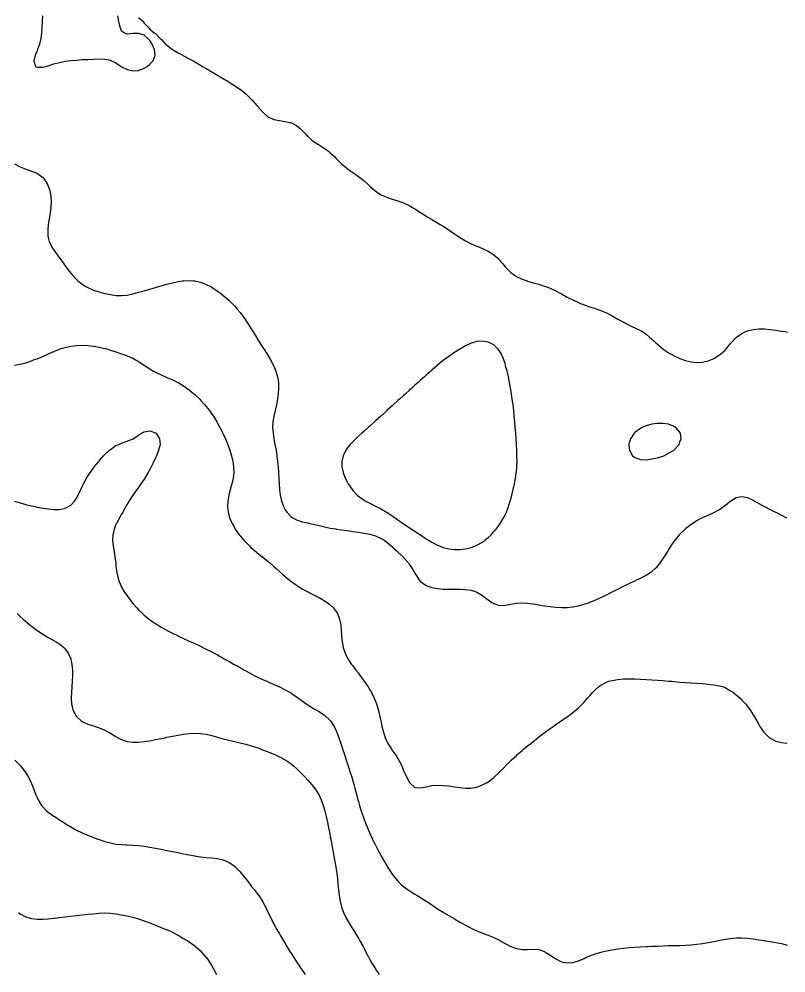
# Model space of a CAD drawing. Header units: inches. Extents: x 2679276 to 2679656, y 1246784 to 1247152.
# Drawn here: x 2679458.7 to 2679526.7, y 1246974.4 to 1247059 of the extents above; entities that cross this region are included whole.
import ezdxf

# ---------------------------------------------------------------- set-up
doc = ezdxf.new("R2010")
doc.units = ezdxf.units.IN
doc.header["$MEASUREMENT"] = 0
for name, color, linetype in [('440', 7, 'Continuous'), ('441', 7, 'Continuous'), ('442', 7, 'Continuous'), ('443', 7, 'Continuous'), ('444', 7, 'Continuous'), ('445', 7, 'Continuous'), ('446', 7, 'Continuous')]:
    doc.layers.add(name, color=color, linetype=linetype)

msp = doc.modelspace()

# ---------------------------------------------------------------- linework, layer by layer
at = {"layer": '440', "elevation": 440}
for points in [[(2679460.732, 1247059.25), (2679460.701, 1247058.75), (2679460.682, 1247058.25), (2679460.649, 1247057.75), (2679460.586, 1247057.25), (2679460.468, 1247056.75), (2679460.286, 1247056.25), (2679460.25, 1247056.153), (2679460.095, 1247055.75), (2679459.968, 1247055.25), (2679460.124, 1247054.75), (2679460.25, 1247054.688), (2679460.75, 1247054.686), (2679461.019, 1247054.75), (2679461.25, 1247054.812), (2679461.75, 1247054.98), (2679462.25, 1247055.114), (2679462.75, 1247055.215), (2679462.997, 1247055.25), (2679463.25, 1247055.284), (2679463.75, 1247055.33), (2679464.25, 1247055.363), (2679464.75, 1247055.39), (2679465.25, 1247055.413), (2679465.75, 1247055.428), (2679466.25, 1247055.415), (2679466.75, 1247055.31), (2679466.864, 1247055.25), (2679467.25, 1247055.07), (2679467.71, 1247054.75), (2679467.75, 1247054.728), (2679468.25, 1247054.503), (2679468.75, 1247054.373), (2679469.25, 1247054.407), (2679469.75, 1247054.6), (2679470.019, 1247054.75), (2679470.25, 1247054.974), (2679470.534, 1247055.25), (2679470.709, 1247055.75), (2679470.671, 1247056.25), (2679470.46, 1247056.75), (2679470.25, 1247057.055), (2679470.074, 1247057.25), (2679469.75, 1247057.546), (2679469.25, 1247057.686), (2679468.75, 1247057.67), (2679468.25, 1247057.633), (2679467.972, 1247057.75), (2679467.75, 1247057.896), (2679467.619, 1247058.25), (2679467.5, 1247058.75), (2679467.408, 1247059.25)], [(2679469.25, 1247059.113), (2679469.65, 1247058.75), (2679469.75, 1247058.596), (2679470.096, 1247058.25), (2679470.25, 1247058.063), (2679470.635, 1247057.75), (2679470.75, 1247057.667), (2679471.181, 1247057.25), (2679471.25, 1247057.191), (2679471.628, 1247056.75), (2679471.75, 1247056.649), (2679472.25, 1247056.256), (2679472.259, 1247056.25), (2679472.75, 1247055.964), (2679473.171, 1247055.75), (2679473.25, 1247055.713), (2679473.75, 1247055.45), (2679474.09, 1247055.25), (2679474.25, 1247055.162), (2679474.75, 1247054.864), (2679474.929, 1247054.75), (2679475.25, 1247054.571), (2679475.75, 1247054.278), (2679475.795, 1247054.25), (2679476.25, 1247053.983), (2679476.634, 1247053.75), (2679476.75, 1247053.682), (2679477.25, 1247053.382), (2679477.465, 1247053.25), (2679477.75, 1247053.073), (2679478.232, 1247052.75), (2679478.25, 1247052.737), (2679478.75, 1247052.34), (2679478.853, 1247052.25), (2679479.25, 1247051.862), (2679479.359, 1247051.75), (2679479.75, 1247051.305), (2679479.799, 1247051.25), (2679480.228, 1247050.75), (2679480.25, 1247050.724), (2679480.75, 1247050.274), (2679480.793, 1247050.25), (2679481.25, 1247050.045), (2679481.75, 1247049.958), (2679482.25, 1247049.891), (2679482.75, 1247049.774), (2679482.801, 1247049.75), (2679483.25, 1247049.518), (2679483.592, 1247049.25), (2679483.75, 1247049.096), (2679484.081, 1247048.75), (2679484.25, 1247048.562), (2679484.595, 1247048.25), (2679484.75, 1247048.121), (2679485.25, 1247047.801), (2679485.339, 1247047.75), (2679485.75, 1247047.483), (2679486.095, 1247047.25), (2679486.25, 1247047.112), (2679486.651, 1247046.75), (2679486.75, 1247046.637), (2679487.138, 1247046.25), (2679487.25, 1247046.134), (2679487.718, 1247045.75), (2679487.75, 1247045.724), (2679488.25, 1247045.364), (2679488.433, 1247045.25), (2679488.75, 1247045.008), (2679489.114, 1247044.75), (2679489.25, 1247044.616), (2679489.655, 1247044.25), (2679489.75, 1247044.149), (2679490.195, 1247043.75), (2679490.25, 1247043.707), (2679490.75, 1247043.391), (2679491.047, 1247043.25), (2679491.25, 1247043.176), (2679491.75, 1247043.006), (2679492.25, 1247042.843), (2679492.491, 1247042.75), (2679492.75, 1247042.657), (2679493.25, 1247042.42), (2679493.543, 1247042.25), (2679493.75, 1247042.129), (2679494.25, 1247041.814), (2679494.354, 1247041.75), (2679494.75, 1247041.494), (2679495.167, 1247041.25), (2679495.25, 1247041.195), (2679495.75, 1247040.897), (2679496.004, 1247040.75), (2679496.25, 1247040.59), (2679496.75, 1247040.272), (2679496.784, 1247040.25), (2679497.25, 1247039.935), (2679497.533, 1247039.75), (2679497.75, 1247039.605), (2679498.25, 1247039.308), (2679498.363, 1247039.25), (2679498.75, 1247039.047), (2679499.25, 1247038.836), (2679499.47, 1247038.75), (2679499.75, 1247038.634), (2679500.25, 1247038.399), (2679500.494, 1247038.25), (2679500.75, 1247038.074), (2679501.105, 1247037.75), (2679501.25, 1247037.6), (2679501.547, 1247037.25), (2679501.75, 1247037.005), (2679501.98, 1247036.75), (2679502.25, 1247036.488), (2679502.572, 1247036.25), (2679502.75, 1247036.136), (2679503.25, 1247035.905), (2679503.718, 1247035.75), (2679503.75, 1247035.739), (2679504.25, 1247035.591), (2679504.75, 1247035.45), (2679505.25, 1247035.294), (2679505.374, 1247035.25), (2679505.75, 1247035.096), (2679506.25, 1247034.863), (2679506.471, 1247034.75), (2679506.75, 1247034.594), (2679507.25, 1247034.317), (2679507.377, 1247034.25), (2679507.75, 1247034.058), (2679508.25, 1247033.83), (2679508.446, 1247033.75), (2679508.75, 1247033.631), (2679509.25, 1247033.456), (2679509.75, 1247033.292), (2679509.877, 1247033.25), (2679510.25, 1247033.113), (2679510.75, 1247032.908), (2679511.086, 1247032.75), (2679511.25, 1247032.657), (2679511.75, 1247032.37), (2679511.974, 1247032.25), (2679512.25, 1247032.083), (2679512.75, 1247031.83), (2679512.942, 1247031.75), (2679513.25, 1247031.594), (2679513.75, 1247031.352), (2679513.926, 1247031.25), (2679514.25, 1247031.019), (2679514.569, 1247030.75), (2679514.75, 1247030.597), (2679515.112, 1247030.25), (2679515.25, 1247030.143), (2679515.717, 1247029.75), (2679515.75, 1247029.728), (2679516.25, 1247029.384), (2679516.463, 1247029.25), (2679516.75, 1247029.095), (2679517.25, 1247028.864), (2679517.569, 1247028.75), (2679517.75, 1247028.688), (2679518.25, 1247028.573), (2679518.75, 1247028.519), (2679519.25, 1247028.544), (2679519.75, 1247028.657), (2679519.996, 1247028.75), (2679520.25, 1247028.868), (2679520.75, 1247029.184), (2679520.84, 1247029.25), (2679521.25, 1247029.62), (2679521.373, 1247029.75), (2679521.75, 1247030.185), (2679521.801, 1247030.25), (2679522.25, 1247030.733), (2679522.266, 1247030.75), (2679522.75, 1247031.085), (2679523.076, 1247031.25), (2679523.25, 1247031.314), (2679523.75, 1247031.432), (2679524.25, 1247031.486), (2679524.75, 1247031.488), (2679525.25, 1247031.448), (2679525.75, 1247031.38), (2679526.25, 1247031.301), (2679526.54, 1247031.25), (2679526.75, 1247031.215)], [(2679498.75, 1247012.115), (2679499.115, 1247012.25), (2679499.25, 1247012.309), (2679499.75, 1247012.599), (2679499.968, 1247012.75), (2679500.25, 1247013.003), (2679500.515, 1247013.25), (2679500.75, 1247013.528), (2679500.95, 1247013.75), (2679501.25, 1247014.162), (2679501.317, 1247014.25), (2679501.621, 1247014.75), (2679501.75, 1247015.016), (2679501.861, 1247015.25), (2679502.054, 1247015.75), (2679502.215, 1247016.25), (2679502.25, 1247016.375), (2679502.356, 1247016.75), (2679502.478, 1247017.25), (2679502.584, 1247017.75), (2679502.674, 1247018.25), (2679502.745, 1247018.75), (2679502.75, 1247018.805), (2679502.79, 1247019.25), (2679502.808, 1247019.75), (2679502.804, 1247020.25), (2679502.784, 1247020.75), (2679502.756, 1247021.25), (2679502.75, 1247021.352), (2679502.725, 1247021.75), (2679502.691, 1247022.25), (2679502.653, 1247022.75), (2679502.612, 1247023.25), (2679502.566, 1247023.75), (2679502.514, 1247024.25), (2679502.455, 1247024.75), (2679502.389, 1247025.25), (2679502.314, 1247025.75), (2679502.25, 1247026.13), (2679502.23, 1247026.25), (2679502.14, 1247026.75), (2679502.04, 1247027.25), (2679501.927, 1247027.75), (2679501.798, 1247028.25), (2679501.75, 1247028.415), (2679501.637, 1247028.75), (2679501.424, 1247029.25), (2679501.25, 1247029.558), (2679501.092, 1247029.75), (2679500.75, 1247030.072), (2679500.407, 1247030.25), (2679500.25, 1247030.319), (2679499.75, 1247030.407), (2679499.25, 1247030.371), (2679498.856, 1247030.25), (2679498.75, 1247030.219), (2679498.25, 1247029.978), (2679497.857, 1247029.75), (2679497.75, 1247029.694), (2679497.25, 1247029.39), (2679497.047, 1247029.25), (2679496.75, 1247029.058), (2679496.34, 1247028.75), (2679496.25, 1247028.684), (2679495.75, 1247028.269), (2679495.729, 1247028.25), (2679495.25, 1247027.827), (2679495.164, 1247027.75), (2679494.75, 1247027.382), (2679494.601, 1247027.25), (2679494.25, 1247026.942), (2679494.034, 1247026.75), (2679493.75, 1247026.498), (2679493.475, 1247026.25), (2679493.25, 1247026.045), (2679492.925, 1247025.75), (2679492.75, 1247025.59), (2679492.374, 1247025.25), (2679492.25, 1247025.138), (2679491.82, 1247024.75), (2679491.75, 1247024.686), (2679491.27, 1247024.25), (2679491.25, 1247024.231), (2679490.75, 1247023.778), (2679490.719, 1247023.75), (2679490.25, 1247023.33), (2679490.16, 1247023.25), (2679489.75, 1247022.884), (2679489.599, 1247022.75), (2679489.25, 1247022.434), (2679489.046, 1247022.25), (2679488.75, 1247021.977), (2679488.508, 1247021.75), (2679488.25, 1247021.495), (2679488.022, 1247021.25), (2679487.75, 1247020.912), (2679487.641, 1247020.75), (2679487.393, 1247020.25), (2679487.275, 1247019.75), (2679487.276, 1247019.25), (2679487.383, 1247018.75), (2679487.576, 1247018.25), (2679487.75, 1247017.935), (2679487.84, 1247017.75), (2679488.177, 1247017.25), (2679488.25, 1247017.172), (2679488.646, 1247016.75), (2679488.75, 1247016.67), (2679489.25, 1247016.315), (2679489.349, 1247016.25), (2679489.75, 1247016.04), (2679490.25, 1247015.786), (2679490.316, 1247015.75), (2679490.75, 1247015.538), (2679491.248, 1247015.25), (2679491.25, 1247015.249), (2679491.75, 1247014.925), (2679491.989, 1247014.75), (2679492.25, 1247014.57), (2679492.699, 1247014.25), (2679492.75, 1247014.215), (2679493.25, 1247013.882), (2679493.453, 1247013.75), (2679493.75, 1247013.554), (2679494.209, 1247013.25), (2679494.25, 1247013.222), (2679494.75, 1247012.89), (2679494.973, 1247012.75), (2679495.25, 1247012.579), (2679495.75, 1247012.319), (2679495.92, 1247012.25), (2679496.25, 1247012.123), (2679496.75, 1247011.995), (2679497.25, 1247011.934), (2679497.75, 1247011.936), (2679498.25, 1247011.996), (2679498.75, 1247012.115)], [(2679515.75, 1247020.219), (2679515.833, 1247020.25), (2679516.25, 1247020.462), (2679516.733, 1247020.75), (2679516.75, 1247020.769), (2679517.181, 1247021.25), (2679517.25, 1247021.468), (2679517.356, 1247021.75), (2679517.3, 1247022.25), (2679517.25, 1247022.343), (2679516.89, 1247022.75), (2679516.75, 1247022.848), (2679516.25, 1247023.035), (2679515.75, 1247023.1), (2679515.25, 1247023.099), (2679514.75, 1247023.042), (2679514.25, 1247022.912), (2679513.918, 1247022.75), (2679513.75, 1247022.675), (2679513.25, 1247022.308), (2679513.197, 1247022.25), (2679512.856, 1247021.75), (2679512.75, 1247021.38), (2679512.721, 1247021.25), (2679512.75, 1247020.931), (2679512.768, 1247020.75), (2679513.058, 1247020.25), (2679513.25, 1247020.088), (2679513.75, 1247019.91), (2679514.25, 1247019.896), (2679514.75, 1247019.96), (2679515.25, 1247020.07), (2679515.75, 1247020.219)]]:
    msp.add_lwpolyline(points, dxfattribs=at)
at = {"layer": '441', "elevation": 441}
msp.add_lwpolyline([(2679458.25, 1247046.118), (2679458.75, 1247045.858), (2679459.035, 1247045.75), (2679459.25, 1247045.664), (2679459.75, 1247045.491), (2679460.25, 1247045.286), (2679460.313, 1247045.25), (2679460.75, 1247044.925), (2679460.902, 1247044.75), (2679461.207, 1247044.25), (2679461.25, 1247044.145), (2679461.37, 1247043.75), (2679461.458, 1247043.25), (2679461.487, 1247042.75), (2679461.465, 1247042.25), (2679461.408, 1247041.75), (2679461.331, 1247041.25), (2679461.25, 1247040.75), (2679461.25, 1247040.746), (2679461.204, 1247040.25), (2679461.218, 1247039.75), (2679461.25, 1247039.599), (2679461.334, 1247039.25), (2679461.573, 1247038.75), (2679461.75, 1247038.484), (2679461.901, 1247038.25), (2679462.25, 1247037.762), (2679462.258, 1247037.75), (2679462.621, 1247037.25), (2679462.75, 1247037.078), (2679462.992, 1247036.75), (2679463.25, 1247036.425), (2679463.395, 1247036.25), (2679463.75, 1247035.873), (2679463.88, 1247035.75), (2679464.25, 1247035.457), (2679464.566, 1247035.25), (2679464.75, 1247035.15), (2679465.25, 1247034.938), (2679465.75, 1247034.769), (2679465.825, 1247034.75), (2679466.25, 1247034.643), (2679466.75, 1247034.538), (2679467.25, 1247034.463), (2679467.75, 1247034.44), (2679468.25, 1247034.484), (2679468.75, 1247034.59), (2679469.25, 1247034.738), (2679469.285, 1247034.75), (2679469.75, 1247034.879), (2679470.25, 1247035.023), (2679470.75, 1247035.171), (2679471.013, 1247035.25), (2679471.25, 1247035.312), (2679471.75, 1247035.448), (2679472.25, 1247035.58), (2679472.75, 1247035.692), (2679473.134, 1247035.75), (2679473.25, 1247035.765), (2679473.75, 1247035.783), (2679474.13, 1247035.75), (2679474.25, 1247035.74), (2679474.75, 1247035.625), (2679475.25, 1247035.437), (2679475.62, 1247035.25), (2679475.75, 1247035.179), (2679476.25, 1247034.852), (2679476.396, 1247034.75), (2679476.75, 1247034.467), (2679477.014, 1247034.25), (2679477.25, 1247034.035), (2679477.545, 1247033.75), (2679477.75, 1247033.542), (2679477.999, 1247033.25), (2679478.25, 1247032.959), (2679478.399, 1247032.75), (2679478.75, 1247032.276), (2679478.766, 1247032.25), (2679479.083, 1247031.75), (2679479.25, 1247031.496), (2679479.394, 1247031.25), (2679479.7, 1247030.75), (2679479.75, 1247030.671), (2679480.008, 1247030.25), (2679480.25, 1247029.873), (2679480.33, 1247029.75), (2679480.653, 1247029.25), (2679480.75, 1247029.091), (2679480.96, 1247028.75), (2679481.224, 1247028.25), (2679481.25, 1247028.188), (2679481.431, 1247027.75), (2679481.572, 1247027.25), (2679481.645, 1247026.75), (2679481.659, 1247026.25), (2679481.628, 1247025.75), (2679481.564, 1247025.25), (2679481.473, 1247024.75), (2679481.364, 1247024.25), (2679481.256, 1247023.75), (2679481.25, 1247023.714), (2679481.17, 1247023.25), (2679481.14, 1247022.75), (2679481.174, 1247022.25), (2679481.25, 1247021.771), (2679481.253, 1247021.75), (2679481.348, 1247021.25), (2679481.439, 1247020.75), (2679481.518, 1247020.25), (2679481.581, 1247019.75), (2679481.629, 1247019.25), (2679481.663, 1247018.75), (2679481.688, 1247018.25), (2679481.712, 1247017.75), (2679481.748, 1247017.25), (2679481.75, 1247017.228), (2679481.812, 1247016.75), (2679481.922, 1247016.25), (2679482.099, 1247015.75), (2679482.25, 1247015.442), (2679482.393, 1247015.25), (2679482.75, 1247014.86), (2679482.931, 1247014.75), (2679483.25, 1247014.563), (2679483.75, 1247014.394), (2679484.25, 1247014.288), (2679484.449, 1247014.25), (2679484.75, 1247014.186), (2679485.25, 1247014.065), (2679485.75, 1247013.944), (2679486.25, 1247013.841), (2679486.75, 1247013.758), (2679486.802, 1247013.75), (2679487.25, 1247013.678), (2679487.75, 1247013.608), (2679488.25, 1247013.54), (2679488.75, 1247013.469), (2679489.25, 1247013.394), (2679489.75, 1247013.301), (2679489.943, 1247013.25), (2679490.25, 1247013.142), (2679490.75, 1247012.91), (2679491.028, 1247012.75), (2679491.25, 1247012.578), (2679491.66, 1247012.25), (2679491.75, 1247012.161), (2679492.206, 1247011.75), (2679492.25, 1247011.705), (2679492.735, 1247011.25), (2679492.75, 1247011.233), (2679493.176, 1247010.75), (2679493.25, 1247010.637), (2679493.511, 1247010.25), (2679493.75, 1247009.825), (2679493.801, 1247009.75), (2679494.118, 1247009.25), (2679494.25, 1247009.096), (2679494.741, 1247008.75), (2679494.75, 1247008.745), (2679495.25, 1247008.562), (2679495.75, 1247008.467), (2679496.25, 1247008.422), (2679496.75, 1247008.406), (2679497.25, 1247008.407), (2679497.75, 1247008.411), (2679498.25, 1247008.396), (2679498.75, 1247008.331), (2679499.026, 1247008.25), (2679499.25, 1247008.163), (2679499.75, 1247007.859), (2679499.907, 1247007.75), (2679500.25, 1247007.472), (2679500.582, 1247007.25), (2679500.75, 1247007.136), (2679501.25, 1247006.976), (2679501.75, 1247006.986), (2679502.25, 1247007.076), (2679502.75, 1247007.169), (2679503.25, 1247007.209), (2679503.75, 1247007.185), (2679504.25, 1247007.119), (2679504.75, 1247007.031), (2679505.25, 1247006.943), (2679505.75, 1247006.868), (2679506.25, 1247006.814), (2679506.75, 1247006.789), (2679507.25, 1247006.803), (2679507.75, 1247006.859), (2679508.25, 1247006.955), (2679508.75, 1247007.087), (2679509.239, 1247007.25), (2679509.25, 1247007.254), (2679509.75, 1247007.457), (2679510.25, 1247007.684), (2679510.385, 1247007.75), (2679510.75, 1247007.928), (2679511.25, 1247008.178), (2679511.394, 1247008.25), (2679511.75, 1247008.425), (2679512.25, 1247008.671), (2679512.412, 1247008.75), (2679512.75, 1247008.914), (2679513.25, 1247009.156), (2679513.442, 1247009.25), (2679513.75, 1247009.402), (2679514.25, 1247009.672), (2679514.375, 1247009.75), (2679514.75, 1247009.997), (2679515.047, 1247010.25), (2679515.25, 1247010.441), (2679515.503, 1247010.75), (2679515.75, 1247011.079), (2679515.858, 1247011.25), (2679516.173, 1247011.75), (2679516.25, 1247011.871), (2679516.488, 1247012.25), (2679516.75, 1247012.648), (2679516.825, 1247012.75), (2679517.217, 1247013.25), (2679517.25, 1247013.289), (2679517.703, 1247013.75), (2679517.75, 1247013.792), (2679518.25, 1247014.194), (2679518.326, 1247014.25), (2679518.75, 1247014.51), (2679519.195, 1247014.75), (2679519.25, 1247014.773), (2679519.75, 1247014.982), (2679520.25, 1247015.209), (2679520.321, 1247015.25), (2679520.75, 1247015.477), (2679521.119, 1247015.75), (2679521.25, 1247015.841), (2679521.75, 1247016.247), (2679521.754, 1247016.25), (2679522.25, 1247016.537), (2679522.75, 1247016.648), (2679523.25, 1247016.551), (2679523.75, 1247016.31), (2679523.846, 1247016.25), (2679524.25, 1247016.016), (2679524.725, 1247015.75), (2679524.75, 1247015.737), (2679525.25, 1247015.476), (2679525.714, 1247015.25), (2679525.75, 1247015.231), (2679526.25, 1247014.975), (2679526.703, 1247014.75)], dxfattribs=at)
at = {"layer": '442', "elevation": 442}
msp.add_lwpolyline([(2679458.25, 1247028.292), (2679458.75, 1247028.354), (2679459.25, 1247028.494), (2679459.75, 1247028.668), (2679459.941, 1247028.75), (2679460.25, 1247028.852), (2679460.75, 1247029.052), (2679461.192, 1247029.25), (2679461.25, 1247029.272), (2679461.75, 1247029.49), (2679462.25, 1247029.696), (2679462.397, 1247029.75), (2679462.75, 1247029.857), (2679463.25, 1247029.966), (2679463.75, 1247030.025), (2679464.25, 1247030.042), (2679464.75, 1247030.023), (2679465.25, 1247029.971), (2679465.75, 1247029.885), (2679466.25, 1247029.767), (2679466.307, 1247029.75), (2679466.75, 1247029.618), (2679467.25, 1247029.455), (2679467.75, 1247029.288), (2679467.851, 1247029.25), (2679468.25, 1247029.103), (2679468.75, 1247028.884), (2679468.992, 1247028.75), (2679469.25, 1247028.604), (2679469.75, 1247028.274), (2679469.785, 1247028.25), (2679470.25, 1247027.945), (2679470.578, 1247027.75), (2679470.75, 1247027.652), (2679471.25, 1247027.409), (2679471.625, 1247027.25), (2679471.75, 1247027.196), (2679472.25, 1247026.984), (2679472.74, 1247026.75), (2679472.75, 1247026.745), (2679473.25, 1247026.453), (2679473.536, 1247026.25), (2679473.75, 1247026.092), (2679474.16, 1247025.75), (2679474.25, 1247025.671), (2679474.687, 1247025.25), (2679474.75, 1247025.185), (2679475.14, 1247024.75), (2679475.25, 1247024.616), (2679475.535, 1247024.25), (2679475.75, 1247023.944), (2679475.884, 1247023.75), (2679476.193, 1247023.25), (2679476.25, 1247023.146), (2679476.471, 1247022.75), (2679476.72, 1247022.25), (2679476.75, 1247022.185), (2679476.948, 1247021.75), (2679477.154, 1247021.25), (2679477.25, 1247020.99), (2679477.334, 1247020.75), (2679477.483, 1247020.25), (2679477.602, 1247019.75), (2679477.679, 1247019.25), (2679477.692, 1247018.75), (2679477.635, 1247018.25), (2679477.523, 1247017.75), (2679477.384, 1247017.25), (2679477.256, 1247016.75), (2679477.25, 1247016.716), (2679477.164, 1247016.25), (2679477.137, 1247015.75), (2679477.188, 1247015.25), (2679477.25, 1247015.033), (2679477.324, 1247014.75), (2679477.539, 1247014.25), (2679477.75, 1247013.892), (2679477.829, 1247013.75), (2679478.175, 1247013.25), (2679478.25, 1247013.16), (2679478.586, 1247012.75), (2679478.75, 1247012.582), (2679479.077, 1247012.25), (2679479.25, 1247012.093), (2679479.645, 1247011.75), (2679479.75, 1247011.661), (2679480.25, 1247011.266), (2679480.271, 1247011.25), (2679480.75, 1247010.859), (2679480.888, 1247010.75), (2679481.25, 1247010.43), (2679481.46, 1247010.25), (2679481.75, 1247009.979), (2679482.017, 1247009.75), (2679482.25, 1247009.536), (2679482.61, 1247009.25), (2679482.75, 1247009.129), (2679483.25, 1247008.776), (2679483.295, 1247008.75), (2679483.75, 1247008.452), (2679484.139, 1247008.25), (2679484.25, 1247008.185), (2679484.75, 1247007.926), (2679485.126, 1247007.75), (2679485.25, 1247007.68), (2679485.75, 1247007.394), (2679485.986, 1247007.25), (2679486.25, 1247007.026), (2679486.55, 1247006.75), (2679486.75, 1247006.454), (2679486.882, 1247006.25), (2679487.073, 1247005.75), (2679487.177, 1247005.25), (2679487.228, 1247004.75), (2679487.25, 1247004.377), (2679487.259, 1247004.25), (2679487.301, 1247003.75), (2679487.395, 1247003.25), (2679487.562, 1247002.75), (2679487.75, 1247002.357), (2679487.805, 1247002.25), (2679488.145, 1247001.75), (2679488.25, 1247001.627), (2679488.517, 1247001.25), (2679488.75, 1247000.969), (2679488.897, 1247000.75), (2679489.25, 1247000.26), (2679489.256, 1247000.25), (2679489.598, 1246999.75), (2679489.75, 1246999.497), (2679489.893, 1246999.25), (2679490.141, 1246998.75), (2679490.25, 1246998.476), (2679490.339, 1246998.25), (2679490.5, 1246997.75), (2679490.625, 1246997.25), (2679490.724, 1246996.75), (2679490.75, 1246996.61), (2679490.832, 1246996.25), (2679490.96, 1246995.75), (2679491.118, 1246995.25), (2679491.25, 1246994.924), (2679491.351, 1246994.75), (2679491.672, 1246994.25), (2679491.75, 1246994.125), (2679492.031, 1246993.75), (2679492.25, 1246993.373), (2679492.33, 1246993.25), (2679492.58, 1246992.75), (2679492.75, 1246992.31), (2679492.782, 1246992.25), (2679493.03, 1246991.75), (2679493.25, 1246991.304), (2679493.311, 1246991.25), (2679493.75, 1246990.837), (2679494.25, 1246990.796), (2679494.75, 1246990.903), (2679495.25, 1246990.999), (2679495.75, 1246991.036), (2679496.25, 1246991.027), (2679496.75, 1246990.982), (2679497.25, 1246990.909), (2679497.75, 1246990.832), (2679498.25, 1246990.784), (2679498.75, 1246990.791), (2679499.25, 1246990.879), (2679499.75, 1246991.059), (2679500.113, 1246991.25), (2679500.25, 1246991.332), (2679500.75, 1246991.714), (2679500.792, 1246991.75), (2679501.25, 1246992.191), (2679501.307, 1246992.25), (2679501.75, 1246992.712), (2679501.785, 1246992.75), (2679502.25, 1246993.215), (2679502.284, 1246993.25), (2679502.75, 1246993.676), (2679502.83, 1246993.75), (2679503.25, 1246994.108), (2679503.416, 1246994.25), (2679503.75, 1246994.522), (2679504.03, 1246994.75), (2679504.25, 1246994.925), (2679504.661, 1246995.25), (2679504.75, 1246995.32), (2679505.25, 1246995.705), (2679505.31, 1246995.75), (2679505.75, 1246996.072), (2679506, 1246996.25), (2679506.25, 1246996.422), (2679506.732, 1246996.75), (2679506.75, 1246996.762), (2679507.25, 1246997.104), (2679507.45, 1246997.25), (2679507.75, 1246997.474), (2679508.079, 1246997.75), (2679508.25, 1246997.899), (2679508.605, 1246998.25), (2679508.75, 1246998.399), (2679509.063, 1246998.75), (2679509.25, 1246998.959), (2679509.507, 1246999.25), (2679509.75, 1246999.494), (2679510.032, 1246999.75), (2679510.25, 1246999.904), (2679510.75, 1247000.178), (2679510.943, 1247000.25), (2679511.25, 1247000.336), (2679511.75, 1247000.419), (2679512.25, 1247000.459), (2679512.75, 1247000.471), (2679513.25, 1247000.465), (2679513.75, 1247000.447), (2679514.25, 1247000.421), (2679514.75, 1247000.389), (2679515.25, 1247000.353), (2679515.75, 1247000.314), (2679516.25, 1247000.273), (2679516.531, 1247000.25), (2679516.75, 1247000.23), (2679517.25, 1247000.188), (2679517.75, 1247000.149), (2679518.25, 1247000.113), (2679518.75, 1247000.078), (2679519.25, 1247000.043), (2679519.75, 1247000.004), (2679520.25, 1246999.947), (2679520.75, 1246999.855), (2679521.104, 1246999.75), (2679521.25, 1246999.692), (2679521.75, 1246999.42), (2679522, 1246999.25), (2679522.25, 1246999.054), (2679522.589, 1246998.75), (2679522.75, 1246998.593), (2679523.06, 1246998.25), (2679523.25, 1246998.02), (2679523.444, 1246997.75), (2679523.75, 1246997.284), (2679523.77, 1246997.25), (2679524.059, 1246996.75), (2679524.25, 1246996.422), (2679524.351, 1246996.25), (2679524.691, 1246995.75), (2679524.75, 1246995.678), (2679525.191, 1246995.25), (2679525.25, 1246995.205), (2679525.75, 1246994.951), (2679526.25, 1246994.818), (2679526.75, 1246994.768)], dxfattribs=at)
at = {"layer": '443', "elevation": 443}
msp.add_lwpolyline([(2679458.25, 1247016.212), (2679458.75, 1247016.064), (2679459.25, 1247015.929), (2679459.75, 1247015.809), (2679460.041, 1247015.75), (2679460.25, 1247015.699), (2679460.75, 1247015.602), (2679461.25, 1247015.531), (2679461.75, 1247015.491), (2679462.25, 1247015.496), (2679462.75, 1247015.593), (2679463.051, 1247015.75), (2679463.25, 1247015.874), (2679463.59, 1247016.25), (2679463.75, 1247016.495), (2679463.887, 1247016.75), (2679464.121, 1247017.25), (2679464.25, 1247017.521), (2679464.365, 1247017.75), (2679464.643, 1247018.25), (2679464.75, 1247018.423), (2679464.971, 1247018.75), (2679465.25, 1247019.146), (2679465.327, 1247019.25), (2679465.716, 1247019.75), (2679465.75, 1247019.791), (2679466.156, 1247020.25), (2679466.25, 1247020.352), (2679466.683, 1247020.75), (2679466.75, 1247020.811), (2679467.25, 1247021.142), (2679467.506, 1247021.25), (2679467.75, 1247021.367), (2679468.25, 1247021.542), (2679468.75, 1247021.738), (2679468.772, 1247021.75), (2679469.25, 1247022.066), (2679469.505, 1247022.25), (2679469.75, 1247022.382), (2679470.25, 1247022.456), (2679470.75, 1247022.292), (2679470.797, 1247022.25), (2679471.1, 1247021.75), (2679471.155, 1247021.25), (2679471.033, 1247020.75), (2679470.839, 1247020.25), (2679470.75, 1247020.059), (2679470.595, 1247019.75), (2679470.358, 1247019.25), (2679470.25, 1247019.041), (2679470.1, 1247018.75), (2679469.809, 1247018.25), (2679469.75, 1247018.158), (2679469.464, 1247017.75), (2679469.25, 1247017.443), (2679469.094, 1247017.25), (2679468.75, 1247016.764), (2679468.738, 1247016.75), (2679468.406, 1247016.25), (2679468.25, 1247015.962), (2679468.121, 1247015.75), (2679467.851, 1247015.25), (2679467.75, 1247015.059), (2679467.565, 1247014.75), (2679467.288, 1247014.25), (2679467.25, 1247014.169), (2679467.076, 1247013.75), (2679466.968, 1247013.25), (2679466.952, 1247012.75), (2679467.001, 1247012.25), (2679467.079, 1247011.75), (2679467.16, 1247011.25), (2679467.221, 1247010.75), (2679467.25, 1247010.442), (2679467.271, 1247010.25), (2679467.341, 1247009.75), (2679467.463, 1247009.25), (2679467.667, 1247008.75), (2679467.75, 1247008.609), (2679467.953, 1247008.25), (2679468.25, 1247007.816), (2679468.294, 1247007.75), (2679468.671, 1247007.25), (2679468.75, 1247007.156), (2679469.097, 1247006.75), (2679469.25, 1247006.592), (2679469.597, 1247006.25), (2679469.75, 1247006.116), (2679470.201, 1247005.75), (2679470.25, 1247005.715), (2679470.75, 1247005.371), (2679470.935, 1247005.25), (2679471.25, 1247005.062), (2679471.75, 1247004.778), (2679471.8, 1247004.75), (2679472.25, 1247004.518), (2679472.75, 1247004.273), (2679472.797, 1247004.25), (2679473.25, 1247004.043), (2679473.75, 1247003.816), (2679473.893, 1247003.75), (2679474.25, 1247003.588), (2679474.75, 1247003.353), (2679474.962, 1247003.25), (2679475.25, 1247003.109), (2679475.75, 1247002.854), (2679475.945, 1247002.75), (2679476.25, 1247002.586), (2679476.75, 1247002.307), (2679476.85, 1247002.25), (2679477.25, 1247002.027), (2679477.736, 1247001.75), (2679477.75, 1247001.742), (2679478.25, 1247001.461), (2679478.617, 1247001.25), (2679478.75, 1247001.181), (2679479.25, 1247000.914), (2679479.564, 1247000.75), (2679479.75, 1247000.66), (2679480.25, 1247000.422), (2679480.627, 1247000.25), (2679480.75, 1247000.195), (2679481.25, 1246999.974), (2679481.75, 1246999.755), (2679481.76, 1246999.75), (2679482.25, 1246999.509), (2679482.711, 1246999.25), (2679482.75, 1246999.227), (2679483.25, 1246998.884), (2679483.43, 1246998.75), (2679483.75, 1246998.514), (2679484.126, 1246998.25), (2679484.25, 1246998.166), (2679484.75, 1246997.854), (2679484.934, 1246997.75), (2679485.25, 1246997.56), (2679485.732, 1246997.25), (2679485.75, 1246997.236), (2679486.25, 1246996.761), (2679486.259, 1246996.75), (2679486.584, 1246996.25), (2679486.75, 1246995.926), (2679486.825, 1246995.75), (2679487.01, 1246995.25), (2679487.183, 1246994.75), (2679487.25, 1246994.557), (2679487.344, 1246994.25), (2679487.503, 1246993.75), (2679487.667, 1246993.25), (2679487.75, 1246993.016), (2679487.835, 1246992.75), (2679487.998, 1246992.25), (2679488.154, 1246991.75), (2679488.25, 1246991.423), (2679488.3, 1246991.25), (2679488.44, 1246990.75), (2679488.574, 1246990.25), (2679488.708, 1246989.75), (2679488.75, 1246989.597), (2679488.849, 1246989.25), (2679488.998, 1246988.75), (2679489.159, 1246988.25), (2679489.25, 1246987.99), (2679489.34, 1246987.75), (2679489.541, 1246987.25), (2679489.75, 1246986.764), (2679489.757, 1246986.75), (2679489.992, 1246986.25), (2679490.236, 1246985.75), (2679490.25, 1246985.721), (2679490.497, 1246985.25), (2679490.75, 1246984.777), (2679490.766, 1246984.75), (2679491.056, 1246984.25), (2679491.25, 1246983.918), (2679491.362, 1246983.75), (2679491.693, 1246983.25), (2679491.75, 1246983.162), (2679492.067, 1246982.75), (2679492.25, 1246982.525), (2679492.527, 1246982.25), (2679492.75, 1246982.052), (2679493.161, 1246981.75), (2679493.25, 1246981.691), (2679493.75, 1246981.379), (2679493.967, 1246981.25), (2679494.25, 1246981.081), (2679494.75, 1246980.773), (2679494.785, 1246980.75), (2679495.25, 1246980.428), (2679495.512, 1246980.25), (2679495.75, 1246980.085), (2679496.25, 1246979.773), (2679496.289, 1246979.75), (2679496.75, 1246979.478), (2679497.165, 1246979.25), (2679497.25, 1246979.2), (2679497.75, 1246978.905), (2679498.025, 1246978.75), (2679498.25, 1246978.617), (2679498.75, 1246978.356), (2679498.988, 1246978.25), (2679499.25, 1246978.132), (2679499.75, 1246977.936), (2679500.24, 1246977.75), (2679500.25, 1246977.746), (2679500.75, 1246977.532), (2679501.25, 1246977.287), (2679501.321, 1246977.25), (2679501.75, 1246977.01), (2679502.25, 1246976.75), (2679502.25, 1246976.75), (2679502.75, 1246976.552), (2679503.25, 1246976.466), (2679503.75, 1246976.477), (2679504.25, 1246976.508), (2679504.75, 1246976.474), (2679505.25, 1246976.285), (2679505.303, 1246976.25), (2679505.75, 1246975.966), (2679506.069, 1246975.75), (2679506.25, 1246975.637), (2679506.75, 1246975.391), (2679507.25, 1246975.282), (2679507.75, 1246975.32), (2679508.25, 1246975.467), (2679508.75, 1246975.684), (2679508.9, 1246975.75), (2679509.25, 1246975.911), (2679509.75, 1246976.1), (2679510.249, 1246976.25), (2679510.25, 1246976.25), (2679510.75, 1246976.365), (2679511.25, 1246976.457), (2679511.75, 1246976.532), (2679512.25, 1246976.593), (2679512.75, 1246976.642), (2679513.25, 1246976.682), (2679513.75, 1246976.715), (2679514.25, 1246976.742), (2679514.426, 1246976.75), (2679514.75, 1246976.764), (2679515.25, 1246976.783), (2679515.75, 1246976.8), (2679516.25, 1246976.815), (2679516.75, 1246976.829), (2679517.25, 1246976.842), (2679517.75, 1246976.859), (2679518.25, 1246976.888), (2679518.75, 1246976.933), (2679519.25, 1246977.002), (2679519.75, 1246977.092), (2679520.25, 1246977.193), (2679520.522, 1246977.25), (2679520.75, 1246977.296), (2679521.25, 1246977.387), (2679521.75, 1246977.457), (2679522.25, 1246977.496), (2679522.75, 1246977.502), (2679523.25, 1246977.473), (2679523.75, 1246977.414), (2679524.25, 1246977.339), (2679524.75, 1246977.258), (2679524.802, 1246977.25), (2679525.25, 1246977.177), (2679525.75, 1246977.093), (2679526.25, 1246976.991), (2679526.75, 1246976.848)], dxfattribs=at)
at = {"layer": '444', "elevation": 444}
msp.add_lwpolyline([(2679458.487, 1247006.25), (2679458.75, 1247005.996), (2679459.021, 1247005.75), (2679459.25, 1247005.548), (2679459.61, 1247005.25), (2679459.75, 1247005.139), (2679460.25, 1247004.769), (2679460.278, 1247004.75), (2679460.75, 1247004.434), (2679461.064, 1247004.25), (2679461.25, 1247004.139), (2679461.75, 1247003.864), (2679461.95, 1247003.75), (2679462.25, 1247003.558), (2679462.637, 1247003.25), (2679462.75, 1247003.136), (2679463.017, 1247002.75), (2679463.238, 1247002.25), (2679463.25, 1247002.204), (2679463.338, 1247001.75), (2679463.381, 1247001.25), (2679463.384, 1247000.75), (2679463.361, 1247000.25), (2679463.324, 1246999.75), (2679463.29, 1246999.25), (2679463.28, 1246998.75), (2679463.318, 1246998.25), (2679463.432, 1246997.75), (2679463.662, 1246997.25), (2679463.75, 1246997.126), (2679464.166, 1246996.75), (2679464.25, 1246996.693), (2679464.75, 1246996.465), (2679465.25, 1246996.297), (2679465.396, 1246996.25), (2679465.75, 1246996.125), (2679466.25, 1246995.917), (2679466.59, 1246995.75), (2679466.75, 1246995.655), (2679467.25, 1246995.35), (2679467.443, 1246995.25), (2679467.75, 1246995.091), (2679468.25, 1246994.928), (2679468.75, 1246994.858), (2679469.25, 1246994.856), (2679469.75, 1246994.903), (2679470.25, 1246994.982), (2679470.75, 1246995.08), (2679471.25, 1246995.184), (2679471.571, 1246995.25), (2679471.75, 1246995.286), (2679472.25, 1246995.383), (2679472.75, 1246995.473), (2679473.25, 1246995.553), (2679473.75, 1246995.615), (2679474.25, 1246995.644), (2679474.75, 1246995.629), (2679475.25, 1246995.559), (2679475.75, 1246995.442), (2679476.25, 1246995.3), (2679476.417, 1246995.25), (2679476.75, 1246995.159), (2679477.25, 1246995.035), (2679477.75, 1246994.923), (2679478.25, 1246994.81), (2679478.49, 1246994.75), (2679478.75, 1246994.684), (2679479.25, 1246994.535), (2679479.75, 1246994.368), (2679480.074, 1246994.25), (2679480.25, 1246994.188), (2679480.75, 1246993.992), (2679481.25, 1246993.784), (2679481.321, 1246993.75), (2679481.75, 1246993.549), (2679482.25, 1246993.284), (2679482.304, 1246993.25), (2679482.75, 1246992.95), (2679482.996, 1246992.75), (2679483.25, 1246992.529), (2679483.53, 1246992.25), (2679483.75, 1246992.028), (2679484.009, 1246991.75), (2679484.25, 1246991.49), (2679484.465, 1246991.25), (2679484.75, 1246990.906), (2679484.87, 1246990.75), (2679485.194, 1246990.25), (2679485.25, 1246990.145), (2679485.434, 1246989.75), (2679485.623, 1246989.25), (2679485.75, 1246988.848), (2679485.777, 1246988.75), (2679485.896, 1246988.25), (2679486.002, 1246987.75), (2679486.1, 1246987.25), (2679486.196, 1246986.75), (2679486.25, 1246986.465), (2679486.288, 1246986.25), (2679486.376, 1246985.75), (2679486.469, 1246985.25), (2679486.567, 1246984.75), (2679486.665, 1246984.25), (2679486.75, 1246983.793), (2679486.757, 1246983.75), (2679486.826, 1246983.25), (2679486.881, 1246982.75), (2679486.924, 1246982.25), (2679486.968, 1246981.75), (2679487.027, 1246981.25), (2679487.117, 1246980.75), (2679487.25, 1246980.252), (2679487.25, 1246980.25), (2679487.433, 1246979.75), (2679487.673, 1246979.25), (2679487.75, 1246979.114), (2679487.959, 1246978.75), (2679488.25, 1246978.289), (2679488.274, 1246978.25), (2679488.586, 1246977.75), (2679488.75, 1246977.475), (2679488.883, 1246977.25), (2679489.154, 1246976.75), (2679489.25, 1246976.558), (2679489.409, 1246976.25), (2679489.665, 1246975.75), (2679489.75, 1246975.59), (2679489.941, 1246975.25), (2679490.245, 1246974.75), (2679490.25, 1246974.742), (2679490.582, 1246974.25)], dxfattribs=at)
at = {"layer": '445', "elevation": 445}
msp.add_lwpolyline([(2679458.282, 1246993.25), (2679458.75, 1246992.792), (2679458.792, 1246992.75), (2679459.179, 1246992.25), (2679459.25, 1246992.133), (2679459.48, 1246991.75), (2679459.724, 1246991.25), (2679459.75, 1246991.184), (2679459.928, 1246990.75), (2679460.122, 1246990.25), (2679460.25, 1246989.944), (2679460.346, 1246989.75), (2679460.65, 1246989.25), (2679460.75, 1246989.119), (2679461.127, 1246988.75), (2679461.25, 1246988.646), (2679461.75, 1246988.299), (2679461.824, 1246988.25), (2679462.25, 1246987.983), (2679462.59, 1246987.75), (2679462.75, 1246987.657), (2679463.25, 1246987.338), (2679463.383, 1246987.25), (2679463.75, 1246987.064), (2679464.25, 1246986.814), (2679464.383, 1246986.75), (2679464.75, 1246986.599), (2679465.25, 1246986.399), (2679465.641, 1246986.25), (2679465.75, 1246986.211), (2679466.25, 1246986.052), (2679466.75, 1246985.918), (2679467.25, 1246985.825), (2679467.75, 1246985.773), (2679468.156, 1246985.75), (2679468.25, 1246985.745), (2679468.75, 1246985.721), (2679469.25, 1246985.682), (2679469.75, 1246985.621), (2679470.25, 1246985.544), (2679470.75, 1246985.455), (2679471.25, 1246985.359), (2679471.75, 1246985.259), (2679471.793, 1246985.25), (2679472.25, 1246985.159), (2679472.75, 1246985.06), (2679473.25, 1246984.959), (2679473.75, 1246984.858), (2679474.25, 1246984.763), (2679474.33, 1246984.75), (2679474.75, 1246984.688), (2679475.25, 1246984.632), (2679475.75, 1246984.588), (2679476.25, 1246984.53), (2679476.75, 1246984.421), (2679477.162, 1246984.25), (2679477.25, 1246984.21), (2679477.75, 1246983.862), (2679477.874, 1246983.75), (2679478.25, 1246983.366), (2679478.355, 1246983.25), (2679478.75, 1246982.753), (2679478.753, 1246982.75), (2679479.143, 1246982.25), (2679479.25, 1246982.102), (2679479.537, 1246981.75), (2679479.75, 1246981.464), (2679479.914, 1246981.25), (2679480.244, 1246980.75), (2679480.25, 1246980.74), (2679480.515, 1246980.25), (2679480.749, 1246979.75), (2679480.75, 1246979.748), (2679480.978, 1246979.25), (2679481.231, 1246978.75), (2679481.25, 1246978.717), (2679481.512, 1246978.25), (2679481.75, 1246977.85), (2679481.807, 1246977.75), (2679482.106, 1246977.25), (2679482.25, 1246977.007), (2679482.4, 1246976.75), (2679482.698, 1246976.25), (2679482.75, 1246976.167), (2679483.005, 1246975.75), (2679483.25, 1246975.376), (2679483.329, 1246975.25), (2679483.666, 1246974.75), (2679483.75, 1246974.634), (2679484.013, 1246974.25)], dxfattribs=at)
at = {"layer": '446', "elevation": 446}
msp.add_lwpolyline([(2679458.616, 1246979.75), (2679458.75, 1246979.649), (2679459.25, 1246979.373), (2679459.641, 1246979.25), (2679459.75, 1246979.217), (2679460.25, 1246979.156), (2679460.75, 1246979.159), (2679461.25, 1246979.195), (2679461.75, 1246979.243), (2679461.814, 1246979.25), (2679462.25, 1246979.298), (2679462.75, 1246979.357), (2679463.25, 1246979.417), (2679463.75, 1246979.476), (2679464.25, 1246979.535), (2679464.75, 1246979.592), (2679465.25, 1246979.647), (2679465.75, 1246979.692), (2679466.25, 1246979.713), (2679466.75, 1246979.699), (2679467.25, 1246979.646), (2679467.75, 1246979.561), (2679468.25, 1246979.456), (2679468.75, 1246979.332), (2679469.024, 1246979.25), (2679469.25, 1246979.181), (2679469.75, 1246979.005), (2679470.25, 1246978.823), (2679470.446, 1246978.75), (2679470.75, 1246978.633), (2679471.25, 1246978.438), (2679471.71, 1246978.25), (2679471.75, 1246978.232), (2679472.25, 1246977.998), (2679472.745, 1246977.75), (2679472.75, 1246977.747), (2679473.25, 1246977.462), (2679473.611, 1246977.25), (2679473.75, 1246977.154), (2679474.25, 1246976.793), (2679474.307, 1246976.75), (2679474.75, 1246976.341), (2679474.841, 1246976.25), (2679475.25, 1246975.768), (2679475.264, 1246975.75), (2679475.605, 1246975.25), (2679475.75, 1246975.015), (2679475.901, 1246974.75), (2679476.174, 1246974.25)], dxfattribs=at)

doc.saveas('drawing.dxf')
